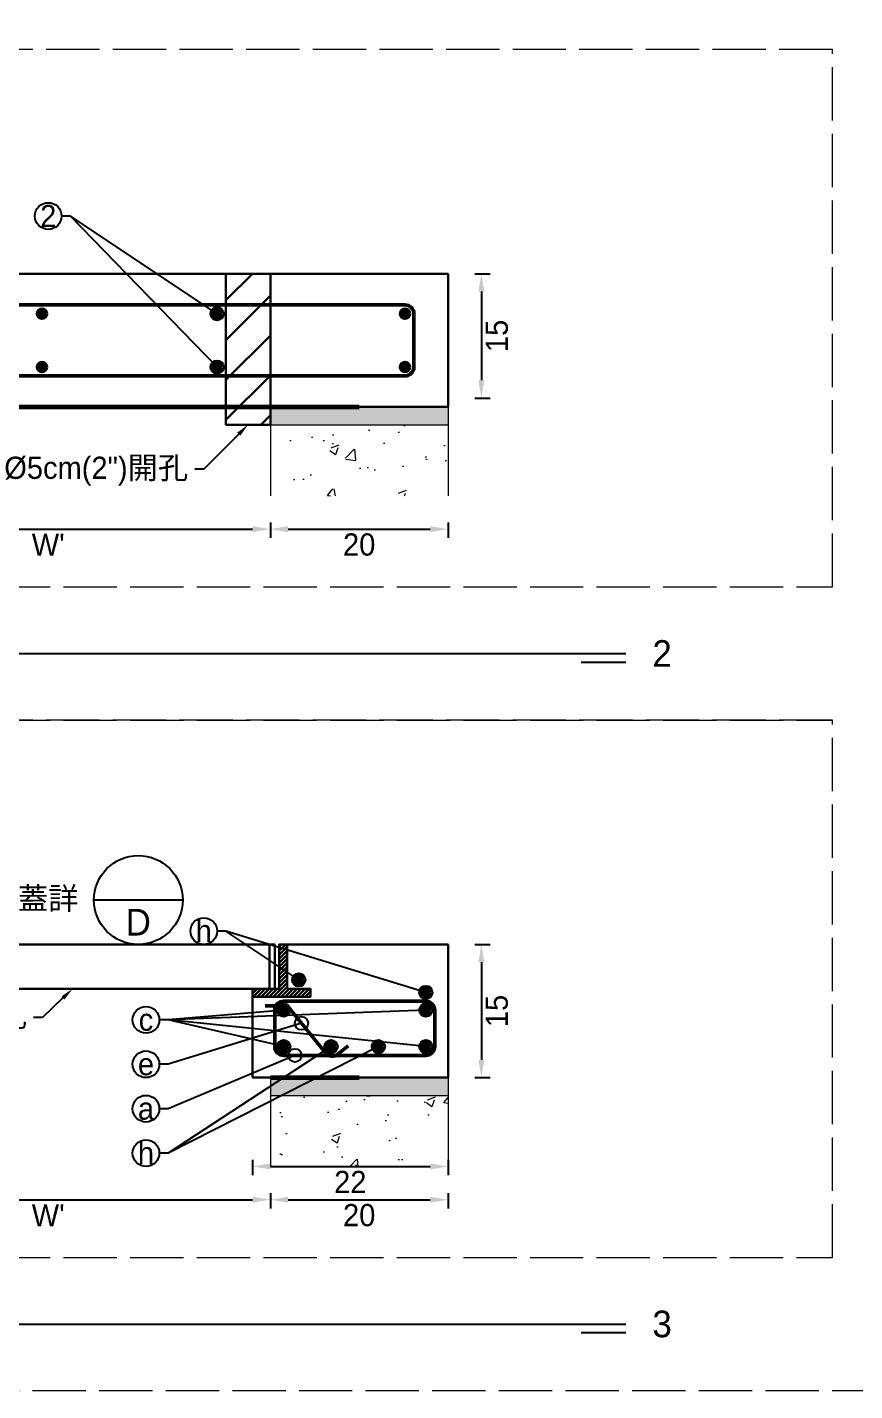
# Model space of a CAD drawing. Extents: x -2931 to 4779, y -2120 to 304.
# Drawn here: x -2749 to -2562.8, y -1307.5 to -1000.5 of the extents above; entities that cross this region are included whole.
import ezdxf
from ezdxf import colors
from ezdxf.entities.mleader import LeaderData, LeaderLine
from ezdxf.math import Vec2, Vec3

# ---------------------------------------------------------------- set-up
doc = ezdxf.new("R2010")
doc.units = 0
doc.header["$MEASUREMENT"] = 0
doc.linetypes.add('ACAD_ISO02W100', pattern=[15, 12, -3])
doc.layers.add('一、4.基本-隱藏', color=9, linetype='ACAD_ISO02W100', lineweight=20, plot=False)
doc.layers.add('三、3.文字-註解文字', color=2, linetype='Continuous')
for name, color, linetype, lineweight in [('二、1.繪圖-既有設施', 8, 'Continuous', 20), ('二、2.繪圖-施作項目', 181, 'Continuous', 30), ('二、5.繪圖-鋼筋', 60, 'Continuous', 50), ('二、6.繪圖-其他施作項目', 35, 'Continuous', 30)]:
    doc.layers.add(name, color=color, linetype=linetype, lineweight=lineweight)
doc.styles.add('次圖名(詳圖)', font='MS PGothic.ttf', dxfattribs={"height": 6})
doc.styles.add('註解文字', font='MS PGothic.ttf', dxfattribs={"height": 5})
doc.styles.add('註解文字(詳圖)', font='MS PGothic.ttf', dxfattribs={"height": 6})
doc.dimstyles.new('註解文字', dxfattribs={"dimtxt": 5, "dimasz": 4, "dimexe": 2, "dimexo": 2.5, "dimgap": 1, "dimtad": 2, "dimzin": 0, "dimdsep": 46, "dimtxsty": '註解文字', "dimcen": 0.1, "dimclrd": 256, "dimclre": 256, "dimclrt": 256, "dimadec": 0, "dimazin": 0, "dimtfac": 1, "dimtofl": 0, "dimtmove": 0, "dimatfit": 3, "dimfxl": 1.5, "dimfxlon": 1, "dimtolj": 1, "dimtzin": 0, "dimlwd": -1, "dimlwe": -1, "dimarcsym": 1})

# ---------------------------------------------------------------- blocks, each defined once
blk = doc.blocks.new('*D264')
at = {"layer": 'Defpoints', "color": 0, "transparency": 16777216}
for p in [(-2794.31, -1083.96), (-2694.31, -1083.96), (-2694.31, -1113.46)]:
    blk.add_point(p, dxfattribs=at)
at = {"layer": '三、3.文字-註解文字', "transparency": 16777216}
for p, q in [((-2794.31, -1111.96), (-2794.31, -1115.46)), ((-2790.31, -1113.46), (-2698.31, -1113.46)), ((-2694.31, -1111.96), (-2694.31, -1115.46))]:
    blk.add_line(p, q, dxfattribs=at)
for points in [[(-2790.31, -1112.8), (-2790.31, -1114.13), (-2794.31, -1113.46)], [(-2698.31, -1112.8), (-2698.31, -1114.13), (-2694.31, -1113.46)]]:
    blk.add_solid(points, dxfattribs=at)
at = {"layer": '三、3.文字-註解文字', "transparency": 16777216, "insert": (-2744.31, -1116.96), "char_height": 5, "attachment_point": 5, "style": '註解文字'}
blk.add_mtext("\\A1;W'", dxfattribs=at)
blk = doc.blocks.new('*D265')
at = {"layer": 'Defpoints', "color": 0, "transparency": 16777216}
for p in [(-2694.31, -1083.96), (-2654.31, -1083.96), (-2654.31, -1113.46)]:
    blk.add_point(p, dxfattribs=at)
at = {"layer": '三、3.文字-註解文字', "transparency": 16777216}
for p, q in [((-2694.31, -1111.96), (-2694.31, -1115.46)), ((-2690.31, -1113.46), (-2658.31, -1113.46)), ((-2654.31, -1111.96), (-2654.31, -1115.46))]:
    blk.add_line(p, q, dxfattribs=at)
for points in [[(-2690.31, -1112.8), (-2690.31, -1114.13), (-2694.31, -1113.46)], [(-2658.31, -1112.8), (-2658.31, -1114.13), (-2654.31, -1113.46)]]:
    blk.add_solid(points, dxfattribs=at)
at = {"layer": '三、3.文字-註解文字', "transparency": 16777216, "insert": (-2674.31, -1116.96), "char_height": 5, "attachment_point": 5, "style": '註解文字'}
blk.add_mtext('\\A1;20', dxfattribs=at)
blk = doc.blocks.new('*D266')
at = {"layer": 'Defpoints', "color": 0, "transparency": 16777216}
for p in [(-2654.31, -1055.96), (-2654.31, -1083.96), (-2646.81, -1083.96)]:
    blk.add_point(p, dxfattribs=at)
at = {"layer": '三、3.文字-註解文字', "transparency": 16777216}
for p, q in [((-2648.31, -1055.96), (-2644.81, -1055.96)), ((-2646.81, -1059.96), (-2646.81, -1079.96)), ((-2648.31, -1083.96), (-2644.81, -1083.96))]:
    blk.add_line(p, q, dxfattribs=at)
for points in [[(-2647.47, -1059.96), (-2646.14, -1059.96), (-2646.81, -1055.96)], [(-2647.47, -1079.96), (-2646.14, -1079.96), (-2646.81, -1083.96)]]:
    blk.add_solid(points, dxfattribs=at)
at = {"layer": '三、3.文字-註解文字', "transparency": 16777216, "insert": (-2643.31, -1069.96), "char_height": 5, "attachment_point": 5, "rotation": 90, "style": '註解文字'}
blk.add_mtext('\\A1;15', dxfattribs=at)
blk = doc.blocks.new('_Small')
at = {"color": 0, "linetype": 'ByBlock', "lineweight": -2}
blk.add_circle((0, 0), 0.25, dxfattribs=at)
blk = doc.blocks.new('*D286')
at = {"layer": 'Defpoints', "color": 0, "transparency": 16777216}
for p in [(-2794.31, -1236.96), (-2694.31, -1236.96), (-2694.31, -1264.46)]:
    blk.add_point(p, dxfattribs=at)
at = {"layer": '三、3.文字-註解文字', "transparency": 16777216}
for p, q in [((-2794.31, -1262.96), (-2794.31, -1266.46)), ((-2790.31, -1264.46), (-2698.31, -1264.46)), ((-2694.31, -1262.96), (-2694.31, -1266.46))]:
    blk.add_line(p, q, dxfattribs=at)
for points in [[(-2790.31, -1263.8), (-2790.31, -1265.13), (-2794.31, -1264.46)], [(-2698.31, -1263.8), (-2698.31, -1265.13), (-2694.31, -1264.46)]]:
    blk.add_solid(points, dxfattribs=at)
at = {"layer": '三、3.文字-註解文字', "transparency": 16777216, "insert": (-2744.31, -1267.96), "char_height": 5, "attachment_point": 5, "style": '註解文字'}
blk.add_mtext("\\A1;W'", dxfattribs=at)
blk = doc.blocks.new('*D287')
at = {"layer": 'Defpoints', "color": 0, "transparency": 16777216}
for p in [(-2694.31, -1236.96), (-2654.31, -1236.96), (-2654.31, -1264.46)]:
    blk.add_point(p, dxfattribs=at)
at = {"layer": '三、3.文字-註解文字', "transparency": 16777216}
for p, q in [((-2694.31, -1262.96), (-2694.31, -1266.46)), ((-2690.31, -1264.46), (-2658.31, -1264.46)), ((-2654.31, -1262.96), (-2654.31, -1266.46))]:
    blk.add_line(p, q, dxfattribs=at)
for points in [[(-2690.31, -1263.8), (-2690.31, -1265.13), (-2694.31, -1264.46)], [(-2658.31, -1263.8), (-2658.31, -1265.13), (-2654.31, -1264.46)]]:
    blk.add_solid(points, dxfattribs=at)
at = {"layer": '三、3.文字-註解文字', "transparency": 16777216, "insert": (-2674.31, -1267.96), "char_height": 5, "attachment_point": 5, "style": '註解文字'}
blk.add_mtext('\\A1;20', dxfattribs=at)
blk = doc.blocks.new('*D288')
at = {"layer": 'Defpoints', "color": 0, "transparency": 16777216}
for p in [(-2654.31, -1206.96), (-2654.31, -1236.96), (-2646.81, -1236.96)]:
    blk.add_point(p, dxfattribs=at)
at = {"layer": '三、3.文字-註解文字', "transparency": 16777216}
for p, q in [((-2648.31, -1206.96), (-2644.81, -1206.96)), ((-2646.81, -1210.96), (-2646.81, -1232.96)), ((-2648.31, -1236.96), (-2644.81, -1236.96))]:
    blk.add_line(p, q, dxfattribs=at)
for points in [[(-2647.47, -1210.96), (-2646.14, -1210.96), (-2646.81, -1206.96)], [(-2647.47, -1232.96), (-2646.14, -1232.96), (-2646.81, -1236.96)]]:
    blk.add_solid(points, dxfattribs=at)
at = {"layer": '三、3.文字-註解文字', "transparency": 16777216, "insert": (-2643.31, -1221.96), "char_height": 5, "attachment_point": 5, "rotation": 90, "style": '註解文字'}
blk.add_mtext('\\A1;15', dxfattribs=at)
blk = doc.blocks.new('*D290')
at = {"layer": 'Defpoints', "color": 0, "transparency": 16777216}
for p in [(-2698.31, -1236.96), (-2654.31, -1236.96), (-2654.31, -1256.96)]:
    blk.add_point(p, dxfattribs=at)
at = {"layer": '三、3.文字-註解文字', "transparency": 16777216}
for p, q in [((-2698.31, -1255.46), (-2698.31, -1258.96)), ((-2654.31, -1255.46), (-2654.31, -1258.96)), ((-2694.31, -1256.96), (-2658.31, -1256.96))]:
    blk.add_line(p, q, dxfattribs=at)
for points in [[(-2694.31, -1256.3), (-2694.31, -1257.63), (-2698.31, -1256.96)], [(-2658.31, -1256.3), (-2658.31, -1257.63), (-2654.31, -1256.96)]]:
    blk.add_solid(points, dxfattribs=at)
at = {"layer": '三、3.文字-註解文字', "transparency": 16777216, "insert": (-2676.31, -1260.46), "char_height": 5, "attachment_point": 5, "style": '註解文字'}
blk.add_mtext('\\A1;22', dxfattribs=at)

msp = doc.modelspace()

# ---------------------------------------------------------------- hatches: boundary and pattern name
at = {"layer": '二、1.繪圖-既有設施'}
h = msp.add_hatch(dxfattribs=at)
h.set_pattern_fill('CROSS', color=256, scale=0.2)
h.set_pattern_definition([(0, (-457953.2273, -667058.6937), (1.27, 1.27), [0.635, -1.905]), (90, (-457952.9098, -667059.0112), (-1.27, 1.27), [0.635, -1.905])])
h.paths.add_polyline_path([(-2654.307, -1085.964), (-2694.307, -1085.964), (-2694.307, -1089.964), (-2654.307, -1089.964)])
h.paths.add_polyline_path([(-2794.307, -1085.964), (-2834.307, -1085.964), (-2834.307, -1089.964), (-2794.307, -1089.964)])
h = msp.add_hatch(dxfattribs=at)
h.set_pattern_fill('AR-CONC', color=256, scale=0.1)
h.set_pattern_definition([(50, (-457953.227, -667058.694), (18.2184669, -1.59390855), [1.905, -20.955]), (355, (-457953.227, -667058.694), (-3.52434214, 19.10568452), [1.524, -16.7640584]), (100.4514447, (-457951.709, -667058.826), (14.6941247, 17.5117752), [1.6190009, -17.80902446]), (46.1842, (-457953.227, -667053.614), (27.1079041, -4.2042328), [2.8575, -31.4325]), (96.6355576, (-457950.968, -667053.964), (23.7404134, 24.7426125), [2.4285023, -26.7135608]), (351.184151, (-457953.227, -667053.614), (23.7404134, 24.7426125), [2.2859967, -25.1459732]), (21, (-457950.687, -667054.884), (15.16143913, -10.22651982), [1.905, -20.955]), (326, (-457950.687, -667054.884), (6.18020283, 18.4187966), [1.524, -16.764]), (71.451445, (-457949.424, -667055.736), (21.34164193, 8.1922769), [1.6190009, -17.80899376]), (37.5, (-457953.227, -667058.6937), (0.308860325, 8.455503887), [0, -16.5608, 0, -17.018, 0, -16.8275]), (7.5, (-457953.227, -667058.694), (6.68196625, 10.01805748), [0, -9.7028, 0, -16.1798, 0, -6.4135]), (327.5, (-457958.8915, -667058.694), (13.559059517, -0.5728744), [0, -6.35, 0, -19.812, 0, -26.289]), (317.5, (-457961.431, -667058.694), (14.81291814, 2.5426491), [0, -8.255, 0, -13.1572, 0, -18.669])])
h.paths.add_polyline_path([(-2694.307, -1105.964), (-2654.307, -1105.964), (-2654.307, -1089.964), (-2694.307, -1089.964)])
h.paths.add_polyline_path([(-2834.307, -1105.964), (-2794.307, -1105.964), (-2794.307, -1089.964), (-2834.307, -1089.964)])
h = msp.add_hatch(dxfattribs=at)
h.set_pattern_fill('CROSS', color=256, scale=0.2)
h.set_pattern_definition([(0, (-458193.2273, -667209.6937), (1.27, 1.27), [0.635, -1.905]), (90, (-458192.9098, -667210.0112), (-1.27, 1.27), [0.635, -1.905])])
h.paths.add_polyline_path([(-2654.307, -1236.964), (-2694.307, -1236.964), (-2694.307, -1240.964), (-2654.307, -1240.964)])
h.paths.add_polyline_path([(-2794.307, -1236.964), (-2798.307, -1236.964), (-2834.307, -1236.964), (-2834.307, -1240.964), (-2794.307, -1240.964)])
h = msp.add_hatch(dxfattribs=at)
h.set_pattern_fill('AR-CONC', color=256, scale=0.1)
h.set_pattern_definition([(50, (-458193.227, -667209.694), (18.2184669, -1.59390855), [1.905, -20.955]), (355, (-458193.227, -667209.694), (-3.52434214, 19.10568452), [1.524, -16.7640584]), (100.4514447, (-458191.709, -667209.826), (14.6941247, 17.5117752), [1.6190009, -17.80902446]), (46.1842, (-458193.227, -667204.614), (27.1079041, -4.2042328), [2.8575, -31.4325]), (96.6355576, (-458190.968, -667204.964), (23.7404134, 24.7426125), [2.4285023, -26.7135608]), (351.184151, (-458193.227, -667204.614), (23.7404134, 24.7426125), [2.2859967, -25.1459732]), (21, (-458190.687, -667205.884), (15.16143913, -10.22651982), [1.905, -20.955]), (326, (-458190.687, -667205.884), (6.18020283, 18.4187966), [1.524, -16.764]), (71.451445, (-458189.424, -667206.736), (21.34164193, 8.1922769), [1.6190009, -17.80899376]), (37.5, (-458193.227, -667209.6937), (0.308860325, 8.455503887), [0, -16.5608, 0, -17.018, 0, -16.8275]), (7.5, (-458193.227, -667209.694), (6.68196625, 10.01805748), [0, -9.7028, 0, -16.1798, 0, -6.4135]), (327.5, (-458198.8915, -667209.694), (13.559059517, -0.5728744), [0, -6.35, 0, -19.812, 0, -26.289]), (317.5, (-458201.431, -667209.694), (14.81291814, 2.5426491), [0, -8.255, 0, -13.1572, 0, -18.669])])
h.paths.add_polyline_path([(-2694.307, -1256.964), (-2654.307, -1256.964), (-2654.307, -1240.964), (-2694.307, -1240.964)])
h.paths.add_polyline_path([(-2834.307, -1256.964), (-2794.307, -1256.964), (-2794.307, -1240.964), (-2834.307, -1240.964)])
at = {"layer": '二、5.繪圖-鋼筋'}
h = msp.add_hatch(color=256, dxfattribs=at)
h.dxf.hatch_style = 1
h.paths.add_polyline_path([(-2744.727, -1064.964, 1), (-2746.727, -1064.964, 1)])
h = msp.add_hatch(color=256, dxfattribs=at)
h.dxf.hatch_style = 1
h.paths.add_polyline_path([(-2705.307, -1064.964, 1), (-2707.307, -1064.964, 1)])
h = msp.add_hatch(color=256, dxfattribs=at)
h.dxf.hatch_style = 1
h.paths.add_polyline_path([(-2663.007, -1064.964, 1), (-2665.007, -1064.964, 1)])
h = msp.add_hatch(color=256, dxfattribs=at)
h.dxf.hatch_style = 1
h.paths.add_polyline_path([(-2744.727, -1076.964, 1), (-2746.727, -1076.964, 1)])
h = msp.add_hatch(color=256, dxfattribs=at)
h.dxf.hatch_style = 1
h.paths.add_polyline_path([(-2705.307, -1076.964, 1), (-2707.307, -1076.964, 1)])
h = msp.add_hatch(color=256, dxfattribs=at)
h.dxf.hatch_style = 1
h.paths.add_polyline_path([(-2663.007, -1076.964, 1), (-2665.007, -1076.964, 1)])
h = msp.add_hatch(color=256, dxfattribs=at)
h.dxf.hatch_style = 1
h.paths.add_polyline_path([(-2686.907, -1214.964, 1), (-2688.907, -1214.964, 1)])
h = msp.add_hatch(color=256, dxfattribs=at)
h.dxf.hatch_style = 1
h.paths.add_polyline_path([(-2658.307, -1217.764, 1), (-2660.307, -1217.764, 1)])
h = msp.add_hatch(color=256, dxfattribs=at)
h.dxf.hatch_style = 1
h.paths.add_polyline_path([(-2690.307, -1221.764, 1), (-2692.307, -1221.764, 1)])
h = msp.add_hatch(color=256, dxfattribs=at)
h.dxf.hatch_style = 1
h.paths.add_polyline_path([(-2658.307, -1221.764, 1), (-2660.307, -1221.764, 1)])
h = msp.add_hatch(color=256, dxfattribs=at)
h.dxf.hatch_style = 1
h.paths.add_polyline_path([(-2690.307, -1229.964, 1), (-2692.307, -1229.964, 1)])
h = msp.add_hatch(color=256, dxfattribs=at)
h.dxf.hatch_style = 1
h.paths.add_polyline_path([(-2679.647, -1229.964, 1), (-2681.647, -1229.964, 1)])
h = msp.add_hatch(color=256, dxfattribs=at)
h.dxf.hatch_style = 1
h.paths.add_polyline_path([(-2668.987, -1229.964, 1), (-2670.987, -1229.964, 1)])
h = msp.add_hatch(color=256, dxfattribs=at)
h.dxf.hatch_style = 1
h.paths.add_polyline_path([(-2658.307, -1229.964, 1), (-2660.307, -1229.964, 1)])
at = {"layer": '二、6.繪圖-其他施作項目'}
h = msp.add_hatch(dxfattribs=at)
h.set_pattern_fill('ANSI31', color=256, scale=2)
h.set_pattern_definition([(45, (-457892.355, -666055.686), (-4.49012806, 4.49012806), [])])
h.paths.add_polyline_path([(-2694.307, -1055.964), (-2704.307, -1055.964), (-2704.307, -1089.964), (-2694.307, -1089.964)])
h = msp.add_hatch(dxfattribs=at)
h.set_pattern_fill('ANSI31', color=256, scale=0.2)
h.set_pattern_definition([(45, (-348.6386, -3248.019), (-0.4490128, 0.4490128), [])])
h.paths.add_polyline_path([(-2804.307, -1206.964), (-2806.107, -1206.964), (-2806.107, -1216.964), (-2811.307, -1216.964), (-2811.307, -1218.764), (-2798.307, -1218.764), (-2798.307, -1216.964), (-2804.307, -1216.964)])
h.paths.add_polyline_path([(-2692.307, -1216.964), (-2698.307, -1216.964), (-2698.307, -1218.764), (-2685.307, -1218.764), (-2685.307, -1216.964), (-2690.507, -1216.964), (-2690.507, -1206.964), (-2692.307, -1206.964)])

# ---------------------------------------------------------------- linework, layer by layer
at = {"layer": '一、4.基本-隱藏'}
for points in [[(-2930.855, -800.464), (-2150.855, -800.464), (-2150.855, -1307.464), (-2930.855, -1307.464)], [(-2567.759, -1005.464), (-2920.855, -1005.464), (-2920.855, -1126.464), (-2567.759, -1126.464)], [(-2567.759, -1156.464), (-2920.855, -1156.464), (-2920.855, -1277.464), (-2567.759, -1277.464)]]:
    msp.add_lwpolyline(points, close=True, dxfattribs=at)
for points in [[(-2920.855, -1126.464), (-2567.759, -1126.464)], [(-2920.855, -1156.464), (-2567.759, -1156.464)]]:
    msp.add_lwpolyline(points, dxfattribs=at)
at = {"layer": '三、3.文字-註解文字'}
for points in [[(-2874.307, -1141.464), (-2614.307, -1141.464)], [(-2614.307, -1143.464), (-2624.307, -1143.464)], [(-2734.039, -1196.964), (-2714.039, -1196.964)], [(-2874.307, -1292.464), (-2614.307, -1292.464)], [(-2614.307, -1294.464), (-2624.307, -1294.464)]]:
    msp.add_lwpolyline(points, dxfattribs=at)
for centre, radius in [((-2744.307, -1042.964), 3), ((-2724.039, -1196.964), 10), ((-2709.307, -1203.964), 3), ((-2722.307, -1223.964), 3), ((-2722.307, -1233.964), 3), ((-2722.307, -1243.964), 3), ((-2722.307, -1253.964), 3)]:
    msp.add_circle(centre, radius, dxfattribs=at)
at = {"layer": '二、1.繪圖-既有設施'}
for points in [[(-2694.307, -1085.964), (-2694.307, -1105.964)], [(-2654.307, -1085.964), (-2654.307, -1105.964)], [(-2694.307, -1089.964), (-2654.307, -1089.964)], [(-2694.307, -1236.964), (-2694.307, -1256.964)], [(-2654.307, -1236.964), (-2654.307, -1256.964)], [(-2694.307, -1240.964), (-2654.307, -1240.964)]]:
    msp.add_lwpolyline(points, dxfattribs=at)
at = {"layer": '二、2.繪圖-施作項目'}
for points in [[(-2834.307, -1055.964), (-2654.307, -1055.964)], [(-2654.307, -1085.964), (-2654.307, -1055.964)], [(-2834.307, -1085.964), (-2654.307, -1085.964)], [(-2690.507, -1206.964), (-2654.307, -1206.964)], [(-2654.307, -1236.964), (-2654.307, -1206.964)], [(-2698.307, -1236.964), (-2698.307, -1216.964)], [(-2698.307, -1236.964), (-2654.307, -1236.964)]]:
    msp.add_lwpolyline(points, dxfattribs=at)
at = {"layer": '二、5.繪圖-鋼筋'}
for points in [[(-2664.007, -1078.964), (-2824.607, -1078.964, -0.4142136), (-2826.607, -1076.964), (-2826.607, -1064.964, -0.4142136), (-2824.607, -1062.964), (-2664.007, -1062.964, -0.4142136), (-2662.007, -1064.964), (-2662.007, -1076.964, -0.4142136)], [(-2691.307, -1219.764), (-2659.307, -1219.764, -0.4142136), (-2657.307, -1221.764), (-2657.307, -1229.964, -0.4142136), (-2659.307, -1231.964), (-2691.307, -1231.964, -0.4142136), (-2693.307, -1229.964), (-2693.307, -1221.764, -0.4142136)]]:
    msp.add_lwpolyline(points, format="xyb", close=True, dxfattribs=at)
msp.add_lwpolyline([(-2676.758, -1229.822), (-2679.092, -1231.707, -0.4142136), (-2681.904, -1231.409), (-2689.907, -1221.507, 0.226529), (-2691.462, -1220.764), (-2695.507, -1220.764)], format="xyb", dxfattribs=at)
for centre in [(-2745.727, -1064.964), (-2706.307, -1064.964), (-2664.007, -1064.964), (-2745.727, -1076.964), (-2706.307, -1076.964), (-2664.007, -1076.964), (-2687.907, -1214.964), (-2659.307, -1217.764), (-2691.307, -1221.764), (-2659.307, -1221.764), (-2691.307, -1229.964), (-2680.647, -1229.964), (-2669.987, -1229.964), (-2659.307, -1229.964)]:
    msp.add_circle(centre, 1, dxfattribs=at)
at = {"layer": '二、6.繪圖-其他施作項目'}
for points in [[(-2704.307, -1089.964), (-2704.307, -1055.964)], [(-2694.307, -1089.964), (-2694.307, -1055.964)], [(-2704.307, -1089.964), (-2694.307, -1089.964)], [(-2803.307, -1206.964), (-2693.307, -1206.964)], [(-2694.507, -1206.964), (-2694.507, -1216.964)], [(-2693.307, -1206.964), (-2693.307, -1216.964)], [(-2803.307, -1216.964), (-2693.307, -1216.964)]]:
    msp.add_lwpolyline(points, dxfattribs=at)
at = {"layer": '二、6.繪圖-其他施作項目', "linetype": 'Continuous', "const_width": 1}
for points in [[(-2814.307, -1085.964), (-2674.307, -1085.964)], [(-2694.307, -1236.964), (-2674.307, -1236.964)]]:
    msp.add_lwpolyline(points, dxfattribs=at)
at = {"layer": '二、6.繪圖-其他施作項目'}
msp.add_lwpolyline([(-2690.507, -1206.964), (-2692.307, -1206.964), (-2692.307, -1216.964), (-2698.307, -1216.964), (-2698.307, -1218.764), (-2685.307, -1218.764), (-2685.307, -1216.964), (-2690.507, -1216.964)], close=True, dxfattribs=at)

# ---------------------------------------------------------------- texts
at = {"layer": '三、3.文字-註解文字'}
for s, width, gutter_width, insert, char_height, attachment_point, style in [('2', 8.38231, 30, (-2744.307, -1042.964), 5, 5, '註解文字'), ('2', 3, 15, (-2608.307, -1141.464), 6, 4, '次圖名(詳圖)'), ('D', 6.60394, 25, (-2724.039, -1201.964), 6, 5, '註解文字(詳圖)'), ('h', 8.38231, 30, (-2709.307, -1203.964), 5, 5, '註解文字'), ('c', 8.38231, 30, (-2722.307, -1223.964), 5, 5, '註解文字'), ('e', 8.38231, 30, (-2722.307, -1233.964), 5, 5, '註解文字'), ('a', 8.38231, 30, (-2722.307, -1243.964), 5, 5, '註解文字'), ('h', 8.38231, 30, (-2722.307, -1253.964), 5, 5, '註解文字'), ('3', 3, 15, (-2608.307, -1292.464), 6, 4, '次圖名(詳圖)')]:
    msp.add_mtext_dynamic_manual_height_columns(s, width=width, gutter_width=gutter_width, heights=[0], dxfattribs=dict(at, insert=insert, char_height=char_height, attachment_point=attachment_point, style=style))

# ---------------------------------------------------------------- dimensions: what is measured, and where the dimension line sits
for base, p1, p2, picture, middle in [((-2646.807, -1083.964), (-2654.307, -1055.964), (-2654.307, -1083.964), '*D266', (-2643.307, -1069.964)), ((-2646.807, -1236.964), (-2654.307, -1206.964), (-2654.307, -1236.964), '*D288', (-2643.307, -1221.964))]:
    dim = msp.add_linear_dim(base=base, p1=p1, p2=p2, angle=90, text='15', dimstyle='註解文字', dxfattribs=at)
    dim.commit()
    dim.dimension.update_dxf_attribs({"geometry": picture, "text_midpoint": middle})
for base, p1, p2, text, picture, middle in [((-2694.307, -1113.464), (-2794.307, -1083.964), (-2694.307, -1083.964), "W'", '*D264', (-2744.307, -1116.964)), ((-2654.307, -1113.464), (-2694.307, -1083.964), (-2654.307, -1083.964), '20', '*D265', (-2674.307, -1116.964)), ((-2694.307, -1264.464), (-2794.307, -1236.964), (-2694.307, -1236.964), "W'", '*D286', (-2744.307, -1267.964)), ((-2654.307, -1256.964), (-2698.307, -1236.964), (-2654.307, -1236.964), '22', '*D290', (-2676.307, -1260.464)), ((-2654.307, -1264.464), (-2694.307, -1236.964), (-2654.307, -1236.964), '20', '*D287', (-2674.307, -1267.964))]:
    dim = msp.add_linear_dim(base=base, p1=p1, p2=p2, text=text, dimstyle='註解文字', dxfattribs=at)
    dim.commit()
    dim.dimension.update_dxf_attribs({"geometry": picture, "text_midpoint": middle})

# ---------------------------------------------------------------- leaders
ml = msp.add_multileader_mtext('Standard', dxfattribs=at)
ml.set_content('{\\fMS PGothic|b0|i0|c128|p34; }', color=256, style='註解文字')
ml.set_leader_properties(color=144, linetype='ByLayer', lineweight=-1)
ml.set_arrow_properties(name='SMALL')
ml.build(insert=Vec2(0, 0))
ml.multileader.update_dxf_attribs({"dogleg_length": 2, "arrow_head_size": 6})
ctx = ml.context
ctx.base_point, ctx.char_height, ctx.arrow_head_size, ctx.landing_gap_size, ctx.plane_origin = Vec3(-2746.523, -1042.964), 5, 6, 1.5, Vec3(-2722.718, -1049.618)
ctx.text_align_type = 2
notes = []
notes.append((ctx, [(0, (1, 1, 0), (-2739.307, -1042.964), (-1, 0), 2, [(0, [(-2706.307, -1064.964)], 0, [])])]))
ctx.mtext.insert, ctx.mtext.alignment, ctx.mtext.flow_direction = Vec3(-2742.807, -1040.464), 3, 5
ml = msp.add_multileader_mtext('Standard', dxfattribs=at)
ml.set_content('{\\fMS PGothic|b0|i0|c128|p34; }', color=256, style='註解文字')
ml.set_leader_properties(color=144, linetype='ByLayer', lineweight=-1)
ml.set_arrow_properties(name='SMALL')
ml.build(insert=Vec2(0, 0))
ml.multileader.update_dxf_attribs({"dogleg_length": 2, "arrow_head_size": 6})
ctx = ml.context
ctx.base_point, ctx.char_height, ctx.arrow_head_size, ctx.landing_gap_size, ctx.plane_origin = Vec3(-2746.523, -1042.964), 5, 6, 1.5, Vec3(-2722.718, -1061.618)
ctx.text_align_type = 2
notes.append((ctx, [(0, (1, 1, 0), (-2739.307, -1042.964), (-1, 0), 2, [(0, [(-2706.307, -1076.964)], 0, [])])]))
ctx.mtext.insert, ctx.mtext.alignment, ctx.mtext.flow_direction = Vec3(-2742.807, -1040.464), 3, 5
ml = msp.add_multileader_mtext('Standard', dxfattribs=at)
ml.set_content('%%C5cm(2")開孔{\\fMS PGothic|b0|i0|c128|p34; }', color=256, style='註解文字')
ml.set_leader_properties(color=144, linetype='ByLayer', lineweight=-1)
ml.build(insert=Vec2(0, 0))
ml.multileader.update_dxf_attribs({"dogleg_length": 2, "arrow_head_size": 3})
ctx = ml.context
ctx.base_point, ctx.char_height, ctx.arrow_head_size, ctx.landing_gap_size, ctx.plane_origin = Vec3(-2756.267, -1099.964), 5, 3, 1.5, Vec3(-2699.307, -1089.964)
ctx.text_align_type = 2
notes.append((ctx, [(0, (1, 1, 0), (-2709.307, -1099.964), (-1, 0), 2, [(0, [(-2699.307, -1089.964)], 0, [])])]))
ctx.mtext.insert, ctx.mtext.alignment, ctx.mtext.flow_direction = Vec3(-2712.807, -1097.152), 3, 5
ml = msp.add_multileader_mtext('Standard', dxfattribs=at)
ml.set_content('{\\fMS PGothic|b0|i0|c128|p34;鍍鋅格柵框蓋詳}', color=256, style='註解文字')
ml.set_leader_properties(color=144, linetype='ByLayer', lineweight=-1)
ml.build(insert=Vec2(0, 0))
ml.multileader.update_dxf_attribs({"dogleg_length": 2, "arrow_head_size": 3})
ctx = ml.context
ctx.base_point, ctx.char_height, ctx.arrow_head_size, ctx.landing_gap_size, ctx.plane_origin = Vec3(-2786.736, -1196.964), 5, 3, 1.5, Vec3(-2806.285, -1253.141)
notes.append((ctx, [(1, (1, 1, 0), (-2788.736, -1196.964), (1, 0), 2, [(0, [(-2788.736, -1206.964)], 0, [])])]))
ctx.mtext.insert, ctx.mtext.width, ctx.mtext.flow_direction = Vec3(-2785.236, -1194.109), 50.82195, 5
ml = msp.add_multileader_mtext('Standard', dxfattribs=at)
ml.set_content('{\\fMS PGothic|b0|i0|c128|p34; }', color=256, style='註解文字')
ml.set_leader_properties(color=144, linetype='ByLayer', lineweight=-1)
ml.set_arrow_properties(name='SMALL')
ml.build(insert=Vec2(0, 0))
ml.multileader.update_dxf_attribs({"dogleg_length": 2, "arrow_head_size": 6})
ctx = ml.context
ctx.base_point, ctx.char_height, ctx.arrow_head_size, ctx.landing_gap_size, ctx.plane_origin = Vec3(-2711.523, -1203.964), 5, 6, 1.5, Vec3(-2687.718, -1210.618)
ctx.text_align_type = 2
notes.append((ctx, [(0, (1, 1, 0), (-2704.307, -1203.964), (-1, 0), 2, [(0, [(-2659.307, -1217.764)], 0, [])])]))
ctx.mtext.insert, ctx.mtext.alignment, ctx.mtext.flow_direction = Vec3(-2707.807, -1201.464), 3, 5
ml = msp.add_multileader_mtext('Standard', dxfattribs=at)
ml.set_content('{\\fMS PGothic|b0|i0|c128|p34; }', color=256, style='註解文字')
ml.set_leader_properties(color=144, linetype='ByLayer', lineweight=-1)
ml.set_arrow_properties(name='SMALL')
ml.build(insert=Vec2(0, 0))
ml.multileader.update_dxf_attribs({"dogleg_length": 2, "arrow_head_size": 6})
ctx = ml.context
ctx.base_point, ctx.char_height, ctx.arrow_head_size, ctx.landing_gap_size, ctx.plane_origin = Vec3(-2711.523, -1203.964), 5, 6, 1.5, Vec3(-2687.496, -1212.257)
ctx.text_align_type = 2
notes.append((ctx, [(0, (1, 1, 0), (-2704.307, -1203.964), (-1, 0), 2, [(0, [(-2687.907, -1214.964)], 0, [])])]))
ctx.mtext.insert, ctx.mtext.alignment, ctx.mtext.flow_direction = Vec3(-2707.807, -1201.464), 3, 5
ml = msp.add_multileader_mtext('Standard', dxfattribs=at)
ml.set_content('溝蓋開孔', color=256, style='註解文字')
ml.set_leader_properties(color=144, linetype='ByLayer', lineweight=-1)
ml.build(insert=Vec2(0, 0))
ml.multileader.update_dxf_attribs({"dogleg_length": 2, "arrow_head_size": 3})
ctx = ml.context
ctx.base_point, ctx.char_height, ctx.arrow_head_size, ctx.landing_gap_size, ctx.plane_origin = Vec3(-2778.933, -1223.409), 5, 3, 1.5, Vec3(-2756.376, -1263.141)
ctx.text_align_type = 2
notes.append((ctx, [(0, (1, 1, 0), (-2745.609, -1223.409), (-1, 0), 2, [(0, [(-2738.828, -1216.964)], 0, [])])]))
ctx.mtext.insert, ctx.mtext.width, ctx.mtext.alignment, ctx.mtext.flow_direction = Vec3(-2749.109, -1220.497), 29.56865, 3, 5
ml = msp.add_multileader_mtext('Standard', dxfattribs=at)
ml.set_content('{\\fMS PGothic|b0|i0|c128|p34; }', color=256, style='註解文字')
ml.set_leader_properties(color=144, linetype='ByLayer', lineweight=-1)
ml.set_arrow_properties(name='SMALL')
ml.build(insert=Vec2(0, 0))
ml.multileader.update_dxf_attribs({"dogleg_length": 2, "arrow_head_size": 6})
ctx = ml.context
ctx.base_point, ctx.char_height, ctx.arrow_head_size, ctx.landing_gap_size, ctx.plane_origin = Vec3(-2724.523, -1223.964), 5, 6, 1.5, Vec3(-2696.496, -1232.257)
ctx.text_align_type = 2
notes.append((ctx, [(0, (1, 1, 0), (-2717.307, -1223.964), (-1, 0), 2, [(0, [(-2691.307, -1221.764)], 0, [])])]))
ctx.mtext.insert, ctx.mtext.alignment, ctx.mtext.flow_direction = Vec3(-2720.807, -1221.464), 3, 5
ml = msp.add_multileader_mtext('Standard', dxfattribs=at)
ml.set_content('{\\fMS PGothic|b0|i0|c128|p34; }', color=256, style='註解文字')
ml.set_leader_properties(color=144, linetype='ByLayer', lineweight=-1)
ml.set_arrow_properties(name='SMALL')
ml.build(insert=Vec2(0, 0))
ml.multileader.update_dxf_attribs({"dogleg_length": 2, "arrow_head_size": 6})
ctx = ml.context
ctx.base_point, ctx.char_height, ctx.arrow_head_size, ctx.landing_gap_size, ctx.plane_origin = Vec3(-2724.523, -1223.964), 5, 6, 1.5, Vec3(-2654.717, -1229.472)
ctx.text_align_type = 2
notes.append((ctx, [(0, (1, 1, 0), (-2717.307, -1223.964), (-1, 0), 2, [(0, [(-2659.307, -1221.764)], 0, [])])]))
ctx.mtext.insert, ctx.mtext.alignment, ctx.mtext.flow_direction = Vec3(-2720.807, -1221.464), 3, 5
ml = msp.add_multileader_mtext('Standard', dxfattribs=at)
ml.set_content('{\\fMS PGothic|b0|i0|c128|p34; }', color=256, style='註解文字')
ml.set_leader_properties(color=144, linetype='ByLayer', lineweight=-1)
ml.set_arrow_properties(name='SMALL')
ml.build(insert=Vec2(0, 0))
ml.multileader.update_dxf_attribs({"dogleg_length": 2, "arrow_head_size": 6})
ctx = ml.context
ctx.base_point, ctx.char_height, ctx.arrow_head_size, ctx.landing_gap_size, ctx.plane_origin = Vec3(-2724.523, -1223.964), 5, 6, 1.5, Vec3(-2696.129, -1234.992)
ctx.text_align_type = 2
notes.append((ctx, [(0, (1, 1, 0), (-2717.307, -1223.964), (-1, 0), 2, [(0, [(-2659.307, -1229.964)], 0, [])])]))
ctx.mtext.insert, ctx.mtext.alignment, ctx.mtext.flow_direction = Vec3(-2720.807, -1221.464), 3, 5
ml = msp.add_multileader_mtext('Standard', dxfattribs=at)
ml.set_content('{\\fMS PGothic|b0|i0|c128|p34; }', color=256, style='註解文字')
ml.set_leader_properties(color=144, linetype='ByLayer', lineweight=-1)
ml.set_arrow_properties(name='SMALL')
ml.build(insert=Vec2(0, 0))
ml.multileader.update_dxf_attribs({"dogleg_length": 2, "arrow_head_size": 6})
ctx = ml.context
ctx.base_point, ctx.char_height, ctx.arrow_head_size, ctx.landing_gap_size, ctx.plane_origin = Vec3(-2724.523, -1223.964), 5, 6, 1.5, Vec3(-2688.932, -1236.428)
ctx.text_align_type = 2
notes.append((ctx, [(0, (1, 1, 0), (-2717.307, -1223.964), (-1, 0), 2, [(0, [(-2691.307, -1229.964)], 0, [])])]))
ctx.mtext.insert, ctx.mtext.alignment, ctx.mtext.flow_direction = Vec3(-2720.807, -1221.464), 3, 5
ml = msp.add_multileader_mtext('Standard', dxfattribs=at)
ml.set_content('{\\fMS PGothic|b0|i0|c128|p34; }', color=256, style='註解文字')
ml.set_leader_properties(color=144, linetype='ByLayer', lineweight=-1)
ml.set_arrow_properties(name='SMALL')
ml.build(insert=Vec2(0, 0))
ml.multileader.update_dxf_attribs({"dogleg_length": 2, "arrow_head_size": 6})
ctx = ml.context
ctx.base_point, ctx.char_height, ctx.arrow_head_size, ctx.landing_gap_size, ctx.plane_origin = Vec3(-2724.523, -1233.964), 5, 6, 1.5, Vec3(-2801.21, -1193.601)
ctx.text_align_type = 2
notes.append((ctx, [(0, (1, 1, 0), (-2717.307, -1233.964), (-1, 0), 2, [(0, [(-2687.297, -1224.736)], 0, [])])]))
ctx.mtext.insert, ctx.mtext.alignment, ctx.mtext.flow_direction = Vec3(-2720.807, -1231.464), 3, 5
ml = msp.add_multileader_mtext('Standard', dxfattribs=at)
ml.set_content('{\\fMS PGothic|b0|i0|c128|p34; }', color=256, style='註解文字')
ml.set_leader_properties(color=144, linetype='ByLayer', lineweight=-1)
ml.set_arrow_properties(name='SMALL')
ml.build(insert=Vec2(0, 0))
ml.multileader.update_dxf_attribs({"dogleg_length": 2, "arrow_head_size": 6})
ctx = ml.context
ctx.base_point, ctx.char_height, ctx.arrow_head_size, ctx.landing_gap_size, ctx.plane_origin = Vec3(-2724.523, -1253.964), 5, 6, 1.5, Vec3(-2700.718, -1260.618)
ctx.text_align_type = 2
notes.append((ctx, [(0, (1, 1, 0), (-2717.307, -1253.964), (-1, 0), 2, [(0, [(-2680.647, -1229.964)], 0, [])])]))
ctx.mtext.insert, ctx.mtext.alignment, ctx.mtext.flow_direction = Vec3(-2720.807, -1251.464), 3, 5
ml = msp.add_multileader_mtext('Standard', dxfattribs=at)
ml.set_content('{\\fMS PGothic|b0|i0|c128|p34; }', color=256, style='註解文字')
ml.set_leader_properties(color=144, linetype='ByLayer', lineweight=-1)
ml.set_arrow_properties(name='SMALL')
ml.build(insert=Vec2(0, 0))
ml.multileader.update_dxf_attribs({"dogleg_length": 2, "arrow_head_size": 6})
ctx = ml.context
ctx.base_point, ctx.char_height, ctx.arrow_head_size, ctx.landing_gap_size, ctx.plane_origin = Vec3(-2724.523, -1253.964), 5, 6, 1.5, Vec3(-2700.496, -1262.257)
ctx.text_align_type = 2
notes.append((ctx, [(0, (1, 1, 0), (-2717.307, -1253.964), (-1, 0), 2, [(0, [(-2669.987, -1229.964)], 0, [])])]))
ctx.mtext.insert, ctx.mtext.alignment, ctx.mtext.flow_direction = Vec3(-2720.807, -1251.464), 3, 5
ml = msp.add_multileader_mtext('Standard', dxfattribs=at)
ml.set_content('{\\fMS PGothic|b0|i0|c128|p34; }', color=256, style='註解文字')
ml.set_leader_properties(color=144, linetype='ByLayer', lineweight=-1)
ml.set_arrow_properties(name='SMALL')
ml.build(insert=Vec2(0, 0))
ml.multileader.update_dxf_attribs({"dogleg_length": 2, "arrow_head_size": 6})
ctx = ml.context
ctx.base_point, ctx.char_height, ctx.arrow_head_size, ctx.landing_gap_size, ctx.plane_origin = Vec3(-2724.523, -1243.964), 5, 6, 1.5, Vec3(-2801.21, -1203.601)
ctx.text_align_type = 2
notes.append((ctx, [(0, (1, 1, 0), (-2717.307, -1243.964), (-1, 0), 2, [(0, [(-2688.768, -1231.964)], 0, [])])]))
ctx.mtext.insert, ctx.mtext.alignment, ctx.mtext.flow_direction = Vec3(-2720.807, -1241.464), 3, 5
for ctx, leaders in notes:
    for number, flags, end, landing, length, lines in leaders:
        leader = LeaderData()
        leader.index, (leader.has_last_leader_line, leader.has_dogleg_vector, leader.attachment_direction) = number, flags
        leader.last_leader_point, leader.dogleg_vector, leader.dogleg_length = Vec3(end), Vec3(landing), length
        for number, points, colour, breaks in lines:
            line = LeaderLine()
            line.index, line.vertices, line.color, line.breaks = number, Vec3.list(points), colors.encode_raw_color(colour), breaks
            leader.lines.append(line)
        ctx.leaders.append(leader)

doc.saveas('drawing.dxf')
